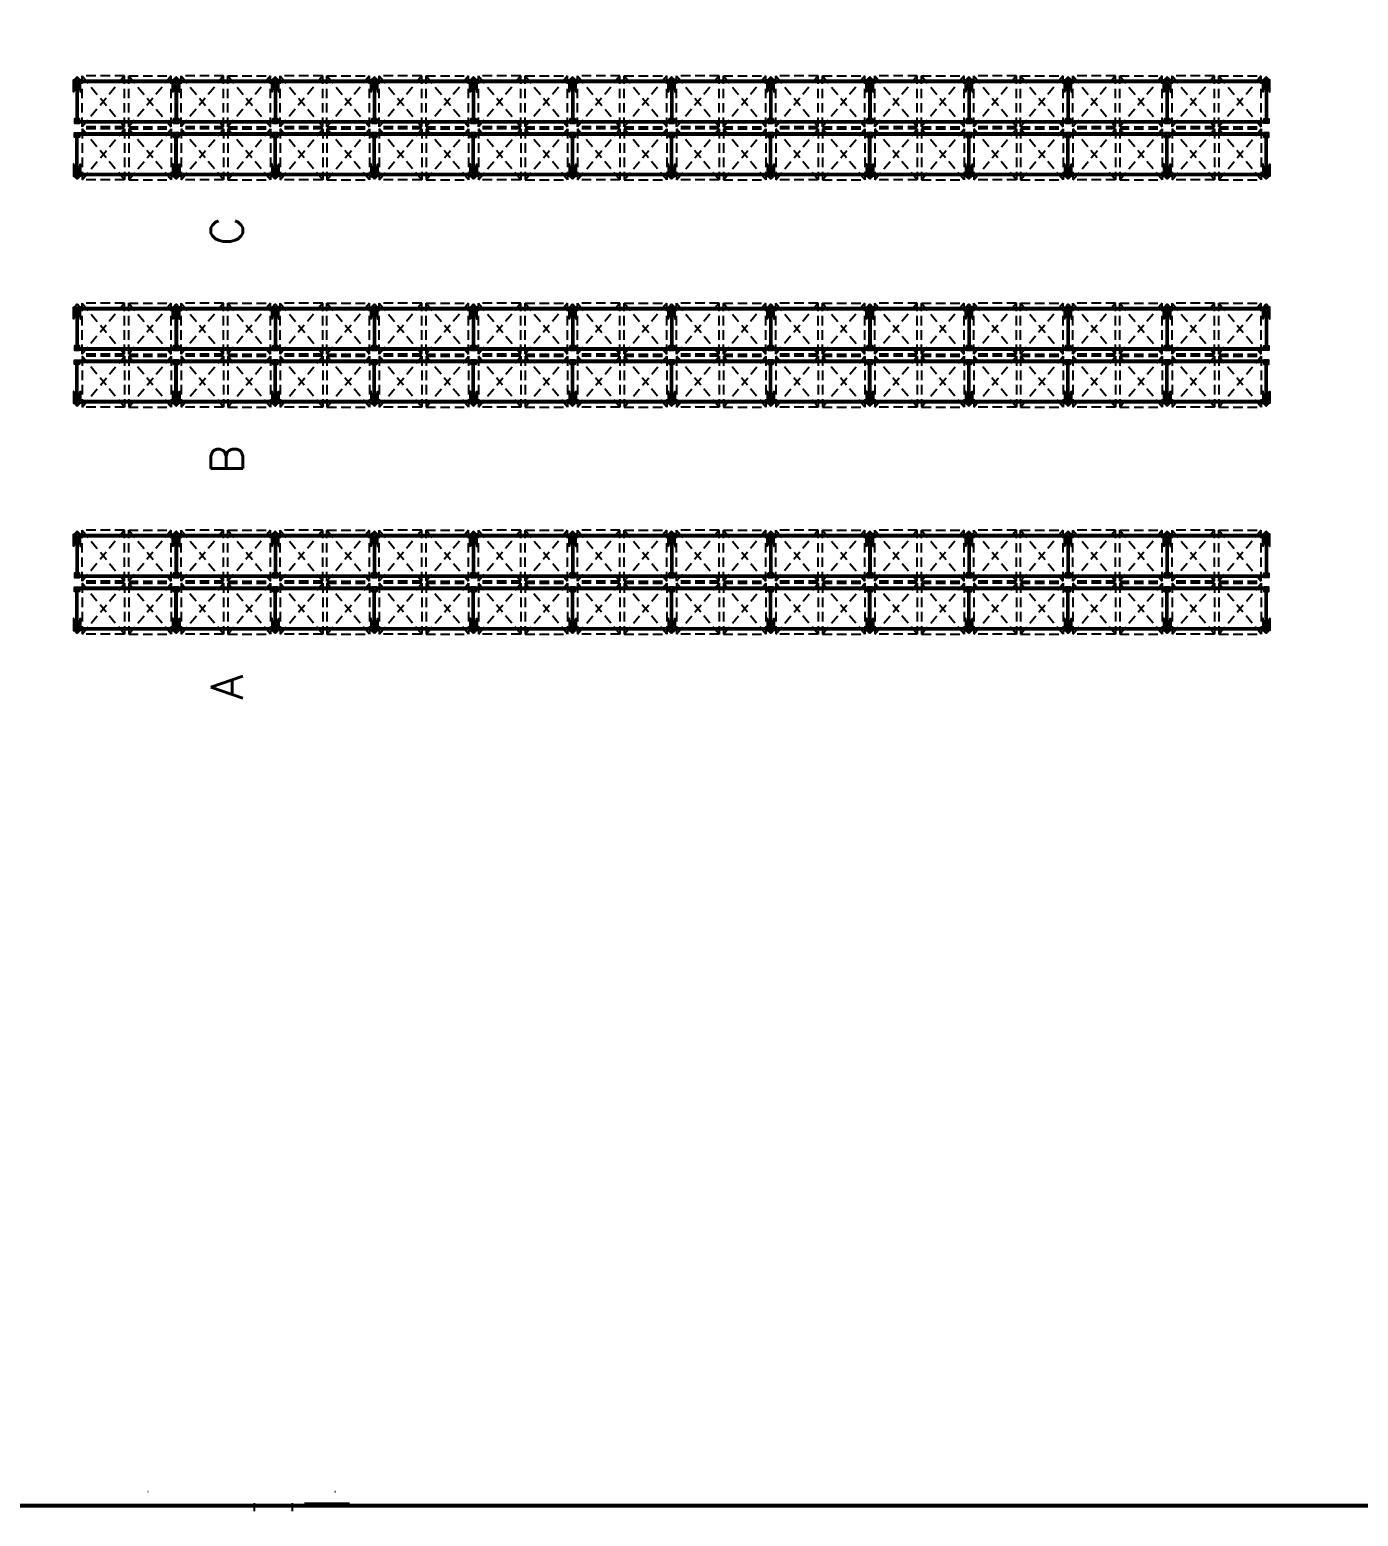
# Model space of a CAD drawing. Header units: millimetres. Extents: x 4 to 170, y 55 to 153.
# Drawn here: x 107.14 to 138.42, y 62.82 to 97.83 of the extents above; entities that cross this region are included whole.
import ezdxf

# ---------------------------------------------------------------- set-up
doc = ezdxf.new("R2010")
doc.units = ezdxf.units.MM
doc.linetypes.add('12_13_14_SB-E17-AR-A01_A02_A03-A$0$DASHED2', pattern=[0.375, 0.25, -0.125])
doc.linetypes.add('CONTIN', pattern=[0])
for name, color, linetype in [('Paredes_oficinas_P.B.', 6, 'Continuous'), ('Pasillo', 7, 'CONTIN'), ('Rack Tecnorack 2300 mm Munster', 1, 'Continuous')]:
    doc.layers.add(name, color=color, linetype=linetype)
doc.styles.get("Standard").update_dxf_attribs({"font": 'txt.shx'})

# ---------------------------------------------------------------- blocks, each defined once
blk = doc.blocks.new('Rack 2300mm')
at = {"color": 253, "linetype": '12_13_14_SB-E17-AR-A01_A02_A03-A$0$DASHED2', "ltscale": 0.9}
for p, q in [((3091.030463, 1795.733714), (3090.030463, 1795.733714)), ((3090.030463, 1794.533714), (3091.030463, 1795.733714)), ((3091.030463, 1794.533714), (3090.030463, 1795.733714)), ((3090.030463, 1795.733714), (3090.030463, 1794.533714)), ((3091.030463, 1795.733714), (3091.030463, 1794.533714)), ((3091.131355, 1795.733714), (3091.131355, 1794.533714)), ((3091.131355, 1795.733714), (3092.131355, 1795.733714)), ((3092.131355, 1794.533714), (3091.131355, 1795.733714)), ((3091.131355, 1794.533714), (3092.131355, 1795.733714)), ((3092.131355, 1795.733714), (3092.131355, 1794.533714)), ((3091.030463, 1794.533714), (3090.030463, 1794.533714)), ((3091.131355, 1794.533714), (3092.131355, 1794.533714))]:
    blk.add_line(p, q, dxfattribs=at)
at = {"color": 252}
for p, q in [((3089.894409, 1794.685928), (3089.894409, 1795.581501)), ((3089.914409, 1794.685928), (3089.914409, 1795.581501)), ((3089.934409, 1795.567108), (3089.914409, 1795.567108)), ((3089.934409, 1794.685928), (3089.934409, 1795.581501)), ((3092.199909, 1795.632714), (3089.961909, 1795.632714)), ((3092.194909, 1795.587714), (3089.966909, 1795.587714)), ((3092.227409, 1794.685928), (3092.227409, 1795.581501)), ((3092.247409, 1794.685928), (3092.247409, 1795.581501)), ((3092.247409, 1795.567108), (3092.267409, 1795.567108)), ((3092.267409, 1794.685928), (3092.267409, 1795.581501)), ((3089.914409, 1794.700321), (3089.894409, 1794.700321)), ((3092.194909, 1794.679714), (3089.966909, 1794.679714)), ((3092.227409, 1794.700321), (3092.247409, 1794.700321)), ((3092.199909, 1794.634714), (3089.961909, 1794.634714))]:
    blk.add_line(p, q, dxfattribs=at)
for points in [[(3089.894409, 1795.542714), (3089.854409, 1795.542714), (3089.854409, 1795.642714), (3089.974409, 1795.642714), (3089.974409, 1795.542714), (3089.934409, 1795.542714)], [(3089.914409, 1795.581501), (3089.894409, 1795.581501)], [(3089.914409, 1795.581501), (3089.934409, 1795.581501)], [(3092.267409, 1795.542714), (3092.307409, 1795.542714), (3092.307409, 1795.642714), (3092.187409, 1795.642714), (3092.187409, 1795.542714), (3092.227409, 1795.542714)], [(3092.247409, 1795.581501), (3092.227409, 1795.581501)], [(3092.247409, 1795.581501), (3092.267409, 1795.581501)], [(3089.894409, 1794.724714), (3089.854409, 1794.724714), (3089.854409, 1794.624714), (3089.974409, 1794.624714), (3089.974409, 1794.724714), (3089.934409, 1794.724714)], [(3089.914409, 1794.685928), (3089.894409, 1794.685928)], [(3089.914409, 1794.685928), (3089.934409, 1794.685928)], [(3092.267409, 1794.724714), (3092.307409, 1794.724714), (3092.307409, 1794.624714), (3092.187409, 1794.624714), (3092.187409, 1794.724714), (3092.227409, 1794.724714)], [(3092.247409, 1794.685928), (3092.227409, 1794.685928)], [(3092.247409, 1794.685928), (3092.267409, 1794.685928)]]:
    blk.add_lwpolyline(points, dxfattribs=at)
for points in [[(3089.870749, 1795.572714), (3089.875079, 1795.570214), (3089.875079, 1795.565214), (3089.870749, 1795.562714), (3089.866419, 1795.565214), (3089.866419, 1795.570214)], [(3089.958069, 1795.562714), (3089.9624, 1795.565214), (3089.9624, 1795.570214), (3089.958069, 1795.572714), (3089.953739, 1795.570214), (3089.953739, 1795.565214)], [(3092.203749, 1795.562714), (3092.199419, 1795.565214), (3092.199419, 1795.570214), (3092.203749, 1795.572714), (3092.208079, 1795.570214), (3092.208079, 1795.565214)], [(3092.291069, 1795.572714), (3092.286739, 1795.570214), (3092.286739, 1795.565214), (3092.291069, 1795.562714), (3092.2954, 1795.565214), (3092.2954, 1795.570214)], [(3089.870749, 1794.694714), (3089.875079, 1794.697214), (3089.875079, 1794.702214), (3089.870749, 1794.704714), (3089.866419, 1794.702214), (3089.866419, 1794.697214)], [(3089.958069, 1794.704714), (3089.9624, 1794.702214), (3089.9624, 1794.697214), (3089.958069, 1794.694714), (3089.953739, 1794.697214), (3089.953739, 1794.702214)], [(3092.203749, 1794.704714), (3092.199419, 1794.702214), (3092.199419, 1794.697214), (3092.203749, 1794.694714), (3092.208079, 1794.697214), (3092.208079, 1794.702214)], [(3092.291069, 1794.694714), (3092.286739, 1794.697214), (3092.286739, 1794.702214), (3092.291069, 1794.704714), (3092.2954, 1794.702214), (3092.2954, 1794.697214)]]:
    blk.add_lwpolyline(points, close=True, dxfattribs=at)
at = {"color": 252, "lineweight": 30}
for points in [[(3089.935696, 1795.551501), (3089.935696, 1795.57943, -0.198912), (3089.93716, 1795.582966), (3089.955445, 1795.60125, 0.198912), (3089.956909, 1795.604785), (3089.956909, 1795.627714, 0.414214), (3089.951909, 1795.632714), (3089.876909, 1795.632714, 0.414214), (3089.871909, 1795.627714), (3089.871909, 1795.604785, 0.198912), (3089.873374, 1795.60125), (3089.891658, 1795.582966, -0.198912), (3089.893122, 1795.57943), (3089.893122, 1795.551501)], [(3092.226122, 1795.551501), (3092.226122, 1795.57943, 0.198912), (3092.224658, 1795.582966), (3092.206374, 1795.60125, -0.198912), (3092.204909, 1795.604785), (3092.204909, 1795.627714, -0.414214), (3092.209909, 1795.632714), (3092.284909, 1795.632714, -0.414214), (3092.289909, 1795.627714), (3092.289909, 1795.604785, -0.198912), (3092.288445, 1795.60125), (3092.27016, 1795.582966, 0.198912), (3092.268696, 1795.57943), (3092.268696, 1795.551501)], [(3089.935696, 1794.715928), (3089.935696, 1794.687999, 0.198912), (3089.93716, 1794.684463), (3089.955445, 1794.666179, -0.198912), (3089.956909, 1794.662643), (3089.956909, 1794.639714, -0.414214), (3089.951909, 1794.634714), (3089.876909, 1794.634714, -0.414214), (3089.871909, 1794.639714), (3089.871909, 1794.662643, -0.198912), (3089.873374, 1794.666179), (3089.891658, 1794.684463, 0.198912), (3089.893122, 1794.687999), (3089.893122, 1794.715928)], [(3092.226122, 1794.715928), (3092.226122, 1794.687999, -0.198912), (3092.224658, 1794.684463), (3092.206374, 1794.666179, 0.198912), (3092.204909, 1794.662643), (3092.204909, 1794.639714, 0.414214), (3092.209909, 1794.634714), (3092.284909, 1794.634714, 0.414214), (3092.289909, 1794.639714), (3092.289909, 1794.662643, 0.198912), (3092.288445, 1794.666179), (3092.27016, 1794.684463, -0.198912), (3092.268696, 1794.687999), (3092.268696, 1794.715928)]]:
    blk.add_lwpolyline(points, format="xyb", dxfattribs=at)
at = {"color": 252}
for points in [[(3089.951909, 1795.632714), (3089.961909, 1795.632714, -0.414214), (3089.966909, 1795.627714), (3089.966909, 1795.582714)], [(3092.209909, 1795.632714), (3092.199909, 1795.632714, 0.414214), (3092.194909, 1795.627714), (3092.194909, 1795.582714)], [(3089.951909, 1794.634714), (3089.961909, 1794.634714, 0.414214), (3089.966909, 1794.639714), (3089.966909, 1794.684714)], [(3092.209909, 1794.634714), (3092.199909, 1794.634714, -0.414214), (3092.194909, 1794.639714), (3092.194909, 1794.684714)]]:
    blk.add_lwpolyline(points, format="xyb", dxfattribs=at)
at = {"color": 252, "ltscale": 5}
blk.add_lwpolyline([(3092.252823, 1794.684714), (3092.241995, 1794.684714)], dxfattribs=at)
at = {"color": 252}
for centre in [(3089.870749, 1795.567714), (3089.958069, 1795.567714), (3092.203749, 1795.567714), (3092.291069, 1795.567714), (3089.870749, 1794.699714), (3089.958069, 1794.699714), (3092.203749, 1794.699714), (3092.291069, 1794.699714)]:
    blk.add_circle(centre, 0.00634, dxfattribs=at)
at = {"layer": 'Defpoints', "color": 252}
for points in [[(3089.85077, 1794.659714), (3089.85077, 1794.843873), (3089.84077, 1794.904714), (3089.83077, 1794.904714), (3089.83077, 1794.624714), (3089.85077, 1794.624714)], [(3089.978049, 1794.659714), (3089.978049, 1794.843873), (3089.988049, 1794.904714), (3089.998049, 1794.904714), (3089.998049, 1794.624714), (3089.978049, 1794.624714)], [(3092.18377, 1794.659714), (3092.18377, 1794.843873), (3092.17377, 1794.904714), (3092.16377, 1794.904714), (3092.16377, 1794.624714), (3092.18377, 1794.624714)], [(3092.311049, 1794.659714), (3092.311049, 1794.843873), (3092.321049, 1794.904714), (3092.331049, 1794.904714), (3092.331049, 1794.624714), (3092.311049, 1794.624714)]]:
    blk.add_lwpolyline(points, dxfattribs=at)
at = {"layer": 'Defpoints', "color": 252, "lineweight": 30, "ltscale": 5}
for points in [[(3089.85077, 1794.659714), (3089.85077, 1794.624714), (3089.914409, 1794.561075), (3089.978049, 1794.624714), (3089.978049, 1794.659714)], [(3092.18377, 1794.659714), (3092.18377, 1794.624714), (3092.247409, 1794.561075), (3092.311049, 1794.624714), (3092.311049, 1794.659714)]]:
    blk.add_lwpolyline(points, dxfattribs=at)

msp = doc.modelspace()

# ---------------------------------------------------------------- linework, layer by layer
at = {"color": 0}
for p, q in [((109.930528, 63.398119), (109.918528, 63.398119)), ((114.337528, 63.398119), (114.325528, 63.398119))]:
    msp.add_line(p, q, dxfattribs=at)
at = {"layer": 'Defpoints', "linetype": 'Continuous'}
for points in [[(75.328921, 143.917034), (75.328921, 144.045454), (166.133928, 144.045454), (166.133928, 63.042325), (96.594342, 63.042325)], [(97.978435, 63.152785), (97.978435, 63.098109), (150.468424, 63.098109), (150.468424, 62.819868)]]:
    msp.add_lwpolyline(points, dxfattribs=at)
at = {"layer": 'Paredes_oficinas_P.B.', "linetype": 'Continuous'}
for points in [[(112.422713, 63.127119), (112.422713, 62.937119)], [(113.322713, 63.127119), (113.322713, 62.937119)], [(113.322713, 63.127119), (113.322713, 62.937119)], [(113.611191, 63.127122), (114.669898, 63.127122)], [(113.611191, 63.127122), (114.669898, 63.127122)]]:
    msp.add_lwpolyline(points, dxfattribs=at)

# ---------------------------------------------------------------- block references
at = {"layer": 'Rack Tecnorack 2300 mm Munster', "rotation": 180}
for p in [(3200.504065, 1891.274834), (3202.837065, 1891.274834), (3205.170065, 1891.274834), (3207.503065, 1891.274834), (3209.836065, 1891.274834), (3212.169065, 1891.274834), (3214.502065, 1891.274834), (3216.835065, 1891.274834), (3219.168065, 1891.274834), (3221.501065, 1891.274834), (3223.834065, 1891.274834), (3226.167065, 1891.274834), (3200.504065, 1885.924834), (3202.837065, 1885.924834), (3205.170065, 1885.924834), (3207.503065, 1885.924834), (3209.836065, 1885.924834), (3212.169065, 1885.924834), (3214.502065, 1885.924834), (3216.835065, 1885.924834), (3219.168065, 1885.924834), (3221.501065, 1885.924834), (3223.834065, 1885.924834), (3226.167065, 1885.924834), (3200.504065, 1880.574834), (3202.837065, 1880.574834), (3205.170065, 1880.574834), (3207.503065, 1880.574834), (3209.836065, 1880.574834), (3212.169065, 1880.574834), (3214.502065, 1880.574834), (3216.835065, 1880.574834), (3219.168065, 1880.574834), (3221.501065, 1880.574834), (3223.834065, 1880.574834), (3226.167065, 1880.574834)]:
    msp.add_blockref('Rack 2300mm', p, dxfattribs=at)
at = {"layer": 'Rack Tecnorack 2300 mm Munster'}
for p in [(-2981.657754, -1700.240595), (-2979.324754, -1700.240595), (-2976.991754, -1700.240595), (-2974.658754, -1700.240595), (-2972.325754, -1700.240595), (-2969.992754, -1700.240595), (-2967.659754, -1700.240595), (-2965.326754, -1700.240595), (-2962.993754, -1700.240595), (-2960.660754, -1700.240595), (-2958.327754, -1700.240595), (-2955.994754, -1700.240595), (-2981.657754, -1705.590595), (-2979.324754, -1705.590595), (-2976.991754, -1705.590595), (-2974.658754, -1705.590595), (-2972.325754, -1705.590595), (-2969.992754, -1705.590595), (-2967.659754, -1705.590595), (-2965.326754, -1705.590595), (-2962.993754, -1705.590595), (-2960.660754, -1705.590595), (-2958.327754, -1705.590595), (-2955.994754, -1705.590595), (-2981.657754, -1710.940595), (-2979.324754, -1710.940595), (-2976.991754, -1710.940595), (-2974.658754, -1710.940595), (-2972.325754, -1710.940595), (-2969.992754, -1710.940595), (-2967.659754, -1710.940595), (-2965.326754, -1710.940595), (-2962.993754, -1710.940595), (-2960.660754, -1710.940595), (-2958.327754, -1710.940595), (-2955.994754, -1710.940595)]:
    msp.add_blockref('Rack 2300mm', p, dxfattribs=at)

# ---------------------------------------------------------------- texts
at = {"layer": 'Pasillo', "color": 0, "linetype": 'ByBlock', "char_height": 0.75, "width": 1.997488, "attachment_point": 1, "rotation": 90}
for s, insert in [('\\pi0.77228;C', (111.40699, 91.976136)), ('\\pi0.78884;B', (111.40699, 86.582349)), ('\\pi0.73941;A', (111.40699, 81.320045))]:
    msp.add_mtext(s, dxfattribs=dict(at, insert=insert))

doc.saveas('drawing.dxf')
